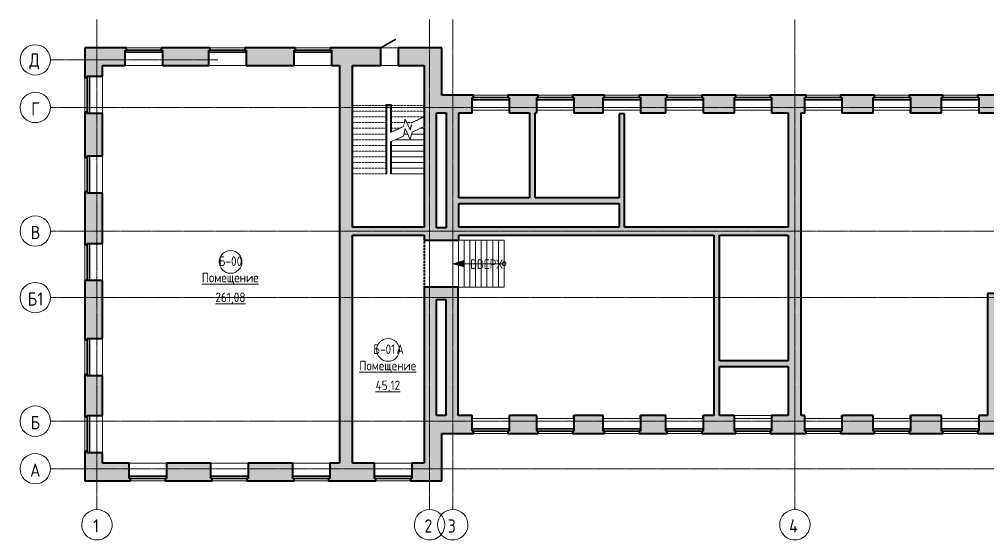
# Model space of a CAD drawing. Header units: millimetres. Extents: x -4092 to 455810, y -7500 to 28668.
# Drawn here: x 349704 to 400645, y -2998 to 24417 of the extents above; entities that cross this region are included whole.
import ezdxf

# ---------------------------------------------------------------- set-up
doc = ezdxf.new("R2010")
doc.units = ezdxf.units.MM
for name, pattern in [('ADSK_Линия сетки', [21, 12, -3, 3, -3]), ('ADSK_Сверху', [4.5, 3, -1.5]), ('ADSK_Штрих_ш3 п1_5', [4.5, 3, -1.5])]:
    doc.linetypes.add(name, pattern=pattern)
doc.layers.add('_Разделитель помещений_', color=4, linetype='ADSK_Штрих_ш3 п1_5', lineweight=40, true_color=0x00ffff)
for name, color, linetype, lineweight in [('Двери', 7, 'Continuous', 18), ('Каркас_Импост', 7, 'Continuous', 30), ('Лестницы', 7, 'Continuous', 18), ('Марки помещений', 7, 'Continuous', 18), ('Ограждение', 7, 'Continuous', 18), ('Окна', 7, 'Continuous', 18), ('Оси', 7, 'Continuous', 9), ('Панель', 7, 'Continuous', 30), ('Перекрытия', 7, 'Continuous', 18), ('Поручни', 7, 'Continuous', 18), ('Стены', 7, 'Continuous', 18), ('Стены разрез', 7, 'Continuous', 40), ('Стрелки вверх', 7, 'Continuous', 18), ('Траектории лестницы', 7, 'Continuous', 30)]:
    doc.layers.add(name, color=color, linetype=linetype, lineweight=lineweight)
doc.styles.add('GOST Common', font='GOST Common.ttf', dxfattribs={"width": 0.9, "height": 500})
doc.styles.add('GOST Common_1', font='GOST Common.ttf', dxfattribs={"width": 0.9, "height": 700})

# ---------------------------------------------------------------- blocks, each defined once
blk = doc.blocks.new('Ограждение - Ограждение-221491-00_Б_На лист')
at = {"layer": 'Ограждение', "linetype": 'ADSK_Сверху'}
for p, q in [((15816, 19938), (15816, 16287)), ((16116, 19938), (15816, 19938)), ((15821, 19933), (15821, 16287)), ((16111, 19933), (15821, 19933)), ((15846, 19908), (15846, 16287)), ((16086, 19908), (15846, 19908)), ((15861, 19893), (15861, 16287)), ((16071, 19893), (15861, 19893)), ((15866, 19888), (15866, 16287)), ((16066, 19888), (15866, 19888)), ((15876, 19878), (15876, 16287)), ((16056, 19878), (15876, 19878)), ((16056, 18468), (16056, 19878)), ((16066, 18468), (16066, 19888)), ((16071, 18470), (16071, 19893)), ((16086, 18477), (16086, 19908)), ((16111, 19887), (16111, 19933)), ((16111, 18489), (16111, 19887)), ((16116, 19887), (16116, 19938)), ((16116, 18491), (16116, 19887)), ((15866, 16287), (15816, 16287)), ((15861, 16287), (15821, 16287)), ((15876, 16287), (15846, 16287))]:
    blk.add_line(p, q, dxfattribs=at)
at = {"layer": 'Поручни'}
for p, q in [((16066, 17968), (16056, 17968)), ((16066, 17968), (16056, 17968)), ((16056, 16287), (16056, 17968)), ((16071, 17970), (16066, 17968)), ((16071, 17970), (16066, 17968)), ((16111, 17989), (16071, 17970)), ((16111, 17989), (16071, 17970)), ((16111, 17989), (16071, 17970)), ((16071, 16287), (16071, 17970)), ((16116, 17991), (16111, 17989)), ((16111, 16287), (16111, 17989)), ((16116, 16287), (16116, 17991)), ((16071, 16287), (16056, 16287)), ((16111, 16287), (16071, 16287)), ((16116, 16287), (16111, 16287))]:
    blk.add_line(p, q, dxfattribs=at)
blk = doc.blocks.new('ИРНИТУ-Окно-ГОСТ23166-99_4_2_Створки - 1920 x 3100-986434-00_Б_На лист')
at = {"layer": 'Каркас_Импост'}
for p, q in [((-1018.1, -225), (941.9, -225)), ((-1018.1, -345), (-1018.1, -225)), ((-1018.1, -225), (-983.1, -225)), ((-1018.1, -345), (941.9, -345)), ((-1018.1, -345), (-983.1, -345)), ((941.9, -225), (906.9, -225)), ((941.9, -345), (906.9, -345)), ((941.9, -345), (941.9, -225))]:
    blk.add_line(p, q, dxfattribs=at)
blk = doc.blocks.new('ИРНИТУ-Окно-ГОСТ23166-99_4_2_Створки - 1920 x 2350-675330-00_Б_На лист')
at = {"layer": 'Каркас_Импост'}
for p, q in [((-1018.1, 345), (941.9, 345)), ((-1018.1, 345), (-1018.1, 225)), ((-1018.1, 345), (-983.1, 345)), ((-1018.1, 225), (941.9, 225)), ((-1018.1, 225), (-983.1, 225)), ((941.9, 345), (906.9, 345)), ((941.9, 225), (906.9, 225)), ((941.9, 345), (941.9, 225))]:
    blk.add_line(p, q, dxfattribs=at)
blk = doc.blocks.new('ИРНИТУ-Окно-ГОСТ23166-99_4_2_Створки - 1920 x 3100-986312-00_Б_На лист')
at = {"layer": 'Каркас_Импост'}
for p, q in [((-1018.1, 345), (941.9, 345)), ((-1018.1, 345), (-1018.1, 225)), ((-1018.1, 345), (-983.1, 345)), ((-1018.1, 225), (941.9, 225)), ((-1018.1, 225), (-983.1, 225)), ((941.9, 345), (906.9, 345)), ((941.9, 225), (906.9, 225)), ((941.9, 345), (941.9, 225))]:
    blk.add_line(p, q, dxfattribs=at)
blk = doc.blocks.new('ИРНИТУ-Окно-ГОСТ23166-99_4_2_Створки - 1920 x 3100-986436-00_Б_На лист')
at = {"layer": 'Каркас_Импост'}
for p, q in [((-1008.1, -225), (931.9, -225)), ((-1008.1, -345), (-1008.1, -225)), ((-1008.1, -225), (-973.1, -225)), ((-1008.1, -345), (931.9, -345)), ((-1008.1, -345), (-973.1, -345)), ((931.9, -225), (896.9, -225)), ((931.9, -345), (916.9, -345)), ((931.9, -345), (931.9, -225))]:
    blk.add_line(p, q, dxfattribs=at)
blk = doc.blocks.new('ИРНИТУ-Окно-ГОСТ23166-99_4_2_Створки - 1920 x 2350-V1-00_Б_На лист')
at = {"layer": 'Каркас_Импост'}
for p, q in [((-1018.1, -225), (941.9, -225)), ((-1018.1, -345), (-1018.1, -225)), ((-1018.1, -225), (-983.1, -225)), ((-1018.1, -345), (941.9, -345)), ((-1018.1, -345), (-983.1, -345)), ((941.9, -225), (906.9, -225)), ((941.9, -345), (906.9, -345)), ((941.9, -345), (941.9, -225))]:
    blk.add_line(p, q, dxfattribs=at)
blk = doc.blocks.new('AC_Дверь_Однопольная_ДеревяннаяВнутренняя_ГОСТ6629-88 - 860х2080h-1195342-00_Б_На лист')
at = {"layer": 'Панель'}
blk.add_line((-450, 465), (329, 915), dxfattribs=at)
blk = doc.blocks.new('Ось сетки - D8-4846-00_Б_На лист')
at = {"layer": 'Оси', "lineweight": 18}
for start, end in [(360, 180), (180, 360)]:
    blk.add_arc((0, 0), 4, start, end, dxfattribs=at)
blk = doc.blocks.new('ADSK_Марка_Помещение - Номер Имя Площадь Площадь проемов-115235-00_Б_На лист')
at = {"layer": 'Марки помещений'}
blk.add_circle((0, 0), 3, dxfattribs=at)

msp = doc.modelspace()

# ---------------------------------------------------------------- hatches: boundary and pattern name
at = {"layer": 'Стены'}
h = msp.add_hatch(color=256, dxfattribs=at)
h.paths.add_polyline_path([(354075, 1075), (354075, 1615), (353265, 1615), (353265, 1685), (353145, 1685), (353145, 1075)], flags=0)
h.paths.add_polyline_path([(353265, 3505), (353265, 3575), (354075, 3575), (354075, 5675), (353265, 5675), (353265, 5745), (353145, 5745), (353145, 3505)], flags=0)
h.paths.add_polyline_path([(353145, 7565), (353265, 7565), (353265, 7635), (354075, 7635), (354075, 10690), (353145, 10690)], flags=0)
h.paths.add_polyline_path([(353265, 12560), (353265, 12630), (354075, 12630), (354075, 15275), (353265, 15275), (353265, 15345), (353145, 15345), (353145, 12560)], flags=0)
h.paths.add_polyline_path([(353145, 17165), (353265, 17165), (353265, 17235), (354075, 17235), (354075, 19475), (353265, 19475), (353265, 19545), (353145, 19545), (353145, 17477)], flags=0)
h.paths.add_polyline_path([(353145, 21365), (353265, 21365), (353265, 21435), (354075, 21435), (354075, 22925), (353145, 22925)], flags=0)
h = msp.add_hatch(color=256, dxfattribs=at)
h.paths.add_polyline_path([(371925, 21995), (371925, 22925), (369628, 22925), (369628, 21995), (371309, 21995)], flags=0)
h.paths.add_polyline_path([(368728, 21995), (368728, 22925), (366059, 22925), (366059, 22805), (366129, 22805), (366129, 21995), (367235, 21995)], flags=0)
h.paths.add_polyline_path([(364169, 21995), (364169, 22805), (364239, 22805), (364239, 22925), (361559, 22925), (361559, 22805), (361629, 22805), (361629, 21995)], flags=0)
h.paths.add_polyline_path([(359669, 21995), (359669, 22805), (359739, 22805), (359739, 22925), (357159, 22925), (357159, 22805), (357229, 22805), (357229, 21995), (358498, 21995)], flags=0)
h.paths.add_polyline_path([(355269, 21995), (355269, 22805), (355339, 22805), (355339, 22925), (354075, 22925), (354075, 21995)], flags=0)
for points in [[(367235, 1075), (367235, 21995), (366555, 21995), (366555, 1075)], [(371925, 19495), (371925, 21995), (370995, 21995), (370995, 19495), (371655, 19495)], [(371655, 13456), (371655, 19495), (370995, 19495), (370995, 18788), (371035, 18807), (371035, 18687), (370995, 18687), (370995, 13456), (371309, 13456)], [(372820, 13456), (372820, 19495), (372160, 19495), (372160, 13456)], [(376545, 15030), (376835, 15030), (376835, 19495), (376545, 19495), (376545, 17477)], [(381545, 13495), (381545, 19445), (381255, 19445), (381255, 13495)], [(390148, 3575), (390828, 3575), (390828, 19495), (390148, 19495), (390148, 6165)], [(381255, 14740), (381255, 15030), (372820, 15030), (372820, 14740), (377714, 14740)], [(370995, 13075), (370995, 13495), (367235, 13495), (367235, 13075)], [(372820, 12796), (372820, 13456), (370995, 13456), (370995, 12796), (371309, 12796)], [(390148, 13075), (390148, 13495), (372820, 13495), (372820, 13075), (386533, 13075)], [(386243, 3575), (386533, 3575), (386533, 13075), (386243, 13075), (386243, 11402)], [(372135, 9676), (372795, 9676), (372795, 10336), (370995, 10336), (370995, 9676), (371655, 9676)], [(408215, 9575), (408215, 9995), (400645, 9995), (400645, 9575), (404565, 9575)], [(371655, 3575), (371655, 9676), (370995, 9676), (370995, 3575), (371309, 3575)], [(372795, 3575), (372795, 9676), (372135, 9676), (372135, 3575)], [(401065, 3575), (401065, 9575), (400645, 9575), (400645, 3575)], [(390148, 6165), (390148, 6455), (386533, 6455), (386533, 6165)], [(371309, 145), (371925, 145), (371925, 2645), (370995, 2645), (370995, 145)]]:
    msp.add_hatch(color=256, dxfattribs=at).paths.add_polyline_path(points, flags=0)
h = msp.add_hatch(color=256, dxfattribs=at)
h.paths.add_polyline_path([(454035, 19495), (454035, 20425), (451185, 20425), (451185, 20305), (451255, 20305), (451255, 19495), (453375, 19495)], flags=0)
h.paths.add_polyline_path([(450215, 19495), (450215, 20305), (450285, 20305), (450285, 20425), (449485, 20425), (449485, 20305), (449555, 20305), (449555, 19495)], flags=0)
h.paths.add_polyline_path([(448515, 19495), (448515, 20305), (448585, 20305), (448585, 20425), (445140, 20425), (445140, 20305), (445210, 20305), (445210, 19495), (448175, 19495)], flags=0)
h.paths.add_polyline_path([(444170, 19495), (444170, 20305), (444240, 20305), (444240, 20425), (443440, 20425), (443440, 20305), (443510, 20305), (443510, 19495)], flags=0)
h.paths.add_polyline_path([(442470, 19495), (442470, 20305), (442540, 20305), (442540, 20425), (440310, 20425), (440310, 20305), (440380, 20305), (440380, 19495), (441770, 19495)], flags=0)
h.paths.add_polyline_path([(438420, 19495), (438420, 20305), (438490, 20305), (438490, 20425), (436810, 20425), (436810, 20305), (436880, 20305), (436880, 19495)], flags=0)
h.paths.add_polyline_path([(434865, 19495), (434920, 19495), (434920, 20305), (434990, 20305), (434990, 20425), (433110, 20425), (433110, 20305), (433180, 20305), (433180, 19495), (434185, 19495)], flags=0)
h.paths.add_polyline_path([(431220, 19495), (431220, 20305), (431290, 20305), (431290, 20425), (429410, 20425), (429410, 20305), (429480, 20305), (429480, 19495)], flags=0)
h.paths.add_polyline_path([(427520, 19495), (427520, 20305), (427590, 20305), (427590, 20425), (425710, 20425), (425710, 20305), (425780, 20305), (425780, 19495)], flags=0)
h.paths.add_polyline_path([(423820, 19495), (423820, 20305), (423890, 20305), (423890, 20425), (422110, 20425), (422110, 20305), (422180, 20305), (422180, 19495), (422553, 19495)], flags=0)
h.paths.add_polyline_path([(420220, 19495), (420220, 20305), (420290, 20305), (420290, 20425), (418790, 20425), (418790, 20305), (418860, 20305), (418860, 19495), (419670, 19495)], flags=0)
h.paths.add_polyline_path([(416147, 19495), (416900, 19495), (416900, 20305), (416970, 20305), (416970, 20425), (415610, 20425), (415610, 20305), (415680, 20305), (415680, 19495)], flags=0)
h.paths.add_polyline_path([(413720, 19495), (413720, 20305), (413790, 20305), (413790, 20425), (411910, 20425), (411910, 20305), (411980, 20305), (411980, 19495)], flags=0)
h.paths.add_polyline_path([(409742, 19495), (410020, 19495), (410020, 20305), (410090, 20305), (410090, 20425), (407410, 20425), (407410, 20305), (407480, 20305), (407480, 19495), (409255, 19495)], flags=0)
h.paths.add_polyline_path([(405520, 19495), (405520, 20305), (405590, 20305), (405590, 20425), (403710, 20425), (403710, 20305), (403780, 20305), (403780, 19495)], flags=0)
h.paths.add_polyline_path([(401820, 19495), (401820, 20305), (401890, 20305), (401890, 20425), (400110, 20425), (400110, 20305), (400180, 20305), (400180, 19495)], flags=0)
h.paths.add_polyline_path([(398220, 19495), (398220, 20305), (398290, 20305), (398290, 20425), (396510, 20425), (396510, 20305), (396580, 20305), (396580, 19495), (396931, 19495)], flags=0)
h.paths.add_polyline_path([(394620, 19495), (394620, 20305), (394690, 20305), (394690, 20425), (392910, 20425), (392910, 20305), (392980, 20305), (392980, 19495)], flags=0)
h.paths.add_polyline_path([(390525, 19495), (391020, 19495), (391020, 20305), (391090, 20305), (391090, 20425), (389210, 20425), (389210, 20305), (389280, 20305), (389280, 19495), (390148, 19495)], flags=0)
h.paths.add_polyline_path([(387320, 19495), (387320, 20305), (387390, 20305), (387390, 20425), (385610, 20425), (385610, 20305), (385680, 20305), (385680, 19495)], flags=0)
h.paths.add_polyline_path([(383720, 19495), (383720, 20305), (383790, 20305), (383790, 20425), (382310, 20425), (382310, 20305), (382380, 20305), (382380, 19495)], flags=0)
h.paths.add_polyline_path([(380420, 19495), (380420, 20305), (380490, 20305), (380490, 20425), (378810, 20425), (378810, 20305), (378880, 20305), (378880, 19495)], flags=0)
h.paths.add_polyline_path([(376920, 19495), (376920, 20305), (376990, 20305), (376990, 20425), (375410, 20425), (375410, 20305), (375480, 20305), (375480, 19495), (376835, 19495)], flags=0)
h.paths.add_polyline_path([(373520, 19495), (373520, 20305), (373590, 20305), (373590, 20425), (371925, 20425), (371925, 19495), (372820, 19495)], flags=0)
h = msp.add_hatch(color=256, dxfattribs=at)
h.paths.add_polyline_path([(451210, 2645), (453085, 2645), (453085, 3575), (451280, 3575), (451280, 2765), (451210, 2765)], flags=0)
h.paths.add_polyline_path([(449390, 2645), (449390, 2765), (449320, 2765), (449320, 3575), (447680, 3575), (447680, 2765), (447610, 2765), (447610, 2645), (448175, 2645)], flags=0)
h.paths.add_polyline_path([(445790, 2645), (445790, 2765), (445720, 2765), (445720, 3575), (444080, 3575), (444080, 2765), (444010, 2765), (444010, 2645)], flags=0)
h.paths.add_polyline_path([(442190, 2645), (442190, 2765), (442120, 2765), (442120, 3575), (440380, 3575), (440380, 2765), (440310, 2765), (440310, 2645), (441770, 2645)], flags=0)
h.paths.add_polyline_path([(438490, 2645), (438490, 2765), (438420, 2765), (438420, 3575), (436880, 3575), (436880, 2765), (436810, 2765), (436810, 2645)], flags=0)
h.paths.add_polyline_path([(434990, 2645), (434990, 2765), (434920, 2765), (434920, 3575), (433180, 3575), (433180, 2765), (433110, 2765), (433110, 2645)], flags=0)
h.paths.add_polyline_path([(431290, 2645), (431290, 2765), (431220, 2765), (431220, 3575), (429480, 3575), (429480, 2765), (429410, 2765), (429410, 2645)], flags=0)
h.paths.add_polyline_path([(427590, 2645), (427590, 2765), (427520, 2765), (427520, 3575), (425780, 3575), (425780, 2765), (425710, 2765), (425710, 2645)], flags=0)
h.paths.add_polyline_path([(422553, 2645), (423890, 2645), (423890, 2765), (423820, 2765), (423820, 3575), (422180, 3575), (422180, 2765), (422110, 2765), (422110, 2645)], flags=0)
h.paths.add_polyline_path([(420290, 2645), (420290, 2765), (420220, 2765), (420220, 3575), (418880, 3575), (418880, 2765), (418810, 2765), (418810, 2645)], flags=0)
h.paths.add_polyline_path([(416990, 2645), (416990, 2765), (416920, 2765), (416920, 3575), (414700, 3575), (414700, 2765), (414630, 2765), (414630, 2645), (416147, 2645)], flags=0)
h.paths.add_polyline_path([(413730, 2645), (413730, 2765), (413660, 2765), (413660, 3575), (413600, 3575), (413600, 2765), (413530, 2765), (413530, 2645)], flags=0)
h.paths.add_polyline_path([(411710, 2645), (411710, 2765), (411640, 2765), (411640, 3575), (411580, 3575), (411580, 2765), (411510, 2765), (411510, 2645)], flags=0)
h.paths.add_polyline_path([(409742, 2645), (410610, 2645), (410610, 2765), (410540, 2765), (410540, 3575), (407180, 3575), (407180, 2765), (407110, 2765), (407110, 2645)], flags=0)
h.paths.add_polyline_path([(403710, 2645), (405290, 2645), (405290, 2765), (405220, 2765), (405220, 3575), (403780, 3575), (403780, 2765), (403710, 2765)], flags=0)
h.paths.add_polyline_path([(401890, 2645), (401890, 2765), (401820, 2765), (401820, 3575), (400180, 3575), (400180, 2765), (400110, 2765), (400110, 2645)], flags=0)
h.paths.add_polyline_path([(398290, 2645), (398290, 2765), (398220, 2765), (398220, 3575), (396580, 3575), (396580, 2765), (396510, 2765), (396510, 2645), (396931, 2645)], flags=0)
h.paths.add_polyline_path([(394690, 2645), (394690, 2765), (394620, 2765), (394620, 3575), (392980, 3575), (392980, 2765), (392910, 2765), (392910, 2645)], flags=0)
h.paths.add_polyline_path([(390525, 2645), (391090, 2645), (391090, 2765), (391020, 2765), (391020, 3575), (389280, 3575), (389280, 2765), (389210, 2765), (389210, 2645)], flags=0)
h.paths.add_polyline_path([(385610, 2645), (387390, 2645), (387390, 2765), (387320, 2765), (387320, 3575), (385680, 3575), (385680, 2765), (385610, 2765)], flags=0)
h.paths.add_polyline_path([(383790, 2645), (383790, 2765), (383720, 2765), (383720, 3575), (382380, 3575), (382380, 2765), (382310, 2765), (382310, 2645)], flags=0)
h.paths.add_polyline_path([(380490, 2645), (380490, 2765), (380420, 2765), (380420, 3575), (378880, 3575), (378880, 2765), (378810, 2765), (378810, 2645)], flags=0)
h.paths.add_polyline_path([(376990, 2645), (376990, 2765), (376920, 2765), (376920, 3575), (375480, 3575), (375480, 2765), (375410, 2765), (375410, 2645)], flags=0)
h.paths.add_polyline_path([(371925, 2645), (373590, 2645), (373590, 2765), (373520, 2765), (373520, 3575), (370995, 3575), (370995, 2645), (371309, 2645)], flags=0)
h = msp.add_hatch(color=256, dxfattribs=at)
h.paths.add_polyline_path([(370995, 145), (370995, 1075), (370352, 1075), (370352, 265), (370282, 265), (370282, 145)], flags=0)
h.paths.add_polyline_path([(368462, 145), (368462, 265), (368392, 265), (368392, 1075), (366045, 1075), (366045, 265), (365975, 265), (365975, 145)], flags=0)
h.paths.add_polyline_path([(364155, 145), (364155, 265), (364085, 265), (364085, 1075), (361745, 1075), (361745, 265), (361675, 265), (361675, 145)], flags=0)
h.paths.add_polyline_path([(359855, 145), (359855, 265), (359785, 265), (359785, 1075), (357445, 1075), (357445, 265), (357375, 265), (357375, 145), (358498, 145)], flags=0)
h.paths.add_polyline_path([(355555, 145), (355555, 265), (355485, 265), (355485, 1075), (353145, 1075), (353145, 145)], flags=0)
at = {"layer": 'Стрелки вверх'}
msp.add_hatch(color=256, dxfattribs=at).paths.add_polyline_path([(373105, 11405), (373105, 11727), (372505, 11566)], flags=0)

# ---------------------------------------------------------------- linework, layer by layer
at = {"layer": '_Разделитель помещений_'}
msp.add_line((370995, 12796), (370995, 10336), dxfattribs=at)
at = {"layer": 'Лестницы', "linetype": 'ADSK_Сверху'}
for p, q in [((367235, 21990), (367235, 19887)), ((371035, 21990), (367235, 21990)), ((371035, 19887), (371035, 21990)), ((369035, 19887), (367235, 19887)), ((367235, 19887), (367235, 16287)), ((369035, 19887), (367235, 19887)), ((369035, 19887), (369235, 19887)), ((369035, 19887), (369035, 16287)), ((369235, 19887), (371035, 19887)), ((369235, 18468), (369235, 19887)), ((369235, 19887), (371035, 19887)), ((371035, 19307), (371035, 19887)), ((369035, 19587), (367235, 19587)), ((369035, 19587), (367235, 19587)), ((369235, 19587), (371035, 19587)), ((369235, 19587), (371035, 19587)), ((369035, 19287), (367235, 19287)), ((369035, 19287), (367235, 19287)), ((369035, 18987), (367235, 18987)), ((369035, 18987), (367235, 18987)), ((369235, 19287), (370993, 19287)), ((369235, 19287), (370993, 19287)), ((369235, 18987), (369959, 18987)), ((369235, 18987), (369959, 18987)), ((370003, 19171), (369909, 18782)), ((370267, 18604), (370003, 19171)), ((370089, 18987), (370360, 18987)), ((370089, 18987), (370360, 18987)), ((370362, 18993), (370267, 18604)), ((371035, 19307), (370362, 18993)), ((369035, 18687), (367235, 18687)), ((369035, 18687), (367235, 18687)), ((369035, 18387), (367235, 18387)), ((369035, 18387), (367235, 18387)), ((369909, 18782), (369235, 18468)), ((369235, 18687), (369706, 18687)), ((369235, 18687), (369706, 18687)), ((369934, 18387), (370135, 18387)), ((370228, 18687), (370287, 18687)), ((370228, 18687), (370287, 18687)), ((370336, 18387), (370995, 18387)), ((370778, 18687), (371035, 18687)), ((369035, 18087), (367235, 18087)), ((369035, 18087), (367235, 18087)), ((369492, 18087), (370995, 18087)), ((369035, 17787), (367235, 17787)), ((369035, 17787), (367235, 17787)), ((369035, 17487), (367235, 17487)), ((369035, 17487), (367235, 17487)), ((369286, 17787), (370995, 17787)), ((369286, 17487), (370995, 17487)), ((369035, 17187), (367235, 17187)), ((369035, 17187), (367235, 17187)), ((369035, 16887), (367235, 16887)), ((369035, 16887), (367235, 16887)), ((369286, 17187), (370995, 17187)), ((369286, 16887), (370995, 16887)), ((369035, 16587), (367235, 16587)), ((369035, 16587), (367235, 16587)), ((369286, 16587), (370995, 16587)), ((369035, 16287), (367235, 16287)), ((369286, 16287), (370995, 16287)), ((372805, 10336), (372805, 12796)), ((373105, 10336), (373105, 12796)), ((373405, 10336), (373405, 12796)), ((373705, 10336), (373705, 12796)), ((374005, 10336), (374005, 12796)), ((374305, 10336), (374305, 12796)), ((374605, 10336), (374605, 12796)), ((374905, 10336), (374905, 12796)), ((375205, 10336), (375205, 12796))]:
    msp.add_line(p, q, dxfattribs=at)
at = {"layer": 'Лестницы'}
for p, q in [((370003, 18671), (369909, 18282)), ((369934, 18387), (370135, 18387)), ((370267, 18104), (370003, 18671)), ((370362, 18493), (370267, 18104)), ((370336, 18387), (370995, 18387)), ((371035, 18807), (370362, 18493)), ((370778, 18687), (371035, 18687)), ((371035, 18687), (371035, 18807)), ((369909, 18282), (369235, 17968)), ((369492, 18087), (370995, 18087)), ((369286, 17787), (370995, 17787)), ((369286, 17487), (370995, 17487)), ((369286, 17187), (370995, 17187)), ((369286, 16887), (370995, 16887)), ((369286, 16587), (370995, 16587)), ((369286, 16287), (370995, 16287)), ((372505, 10336), (372505, 12796)), ((372805, 10336), (372805, 12796)), ((373105, 12796), (372820, 12796)), ((373405, 12796), (373105, 12796)), ((373105, 10336), (373105, 12796)), ((373705, 12796), (373405, 12796)), ((373405, 10336), (373405, 12796)), ((374005, 12796), (373705, 12796)), ((373705, 10336), (373705, 12796)), ((374305, 12796), (374005, 12796)), ((374005, 10336), (374005, 12796)), ((374605, 12796), (374305, 12796)), ((374305, 10336), (374305, 12796)), ((374905, 12796), (374605, 12796)), ((374605, 10336), (374605, 12796)), ((375205, 12796), (374905, 12796)), ((374905, 10336), (374905, 12796)), ((375205, 10336), (375205, 12796)), ((372805, 10336), (372795, 10336)), ((373105, 10336), (372805, 10336)), ((373405, 10336), (373105, 10336)), ((373705, 10336), (373405, 10336)), ((374005, 10336), (373705, 10336)), ((374305, 10336), (374005, 10336)), ((374605, 10336), (374305, 10336)), ((374905, 10336), (374605, 10336)), ((375205, 10336), (374905, 10336))]:
    msp.add_line(p, q, dxfattribs=at)
at = {"layer": 'Оси', "linetype": 'ADSK_Линия сетки'}
for p, q in [((353785, 24417), (353785, -1362)), ((371285, 24417), (371285, -1362)), ((372505, 24417), (372505, -1362)), ((390505, 24417), (390505, -1362)), ((360145, 22285), (351340, 22285)), ((351340, 19785), (454174, 19785)), ((351340, 13285), (454174, 13285)), ((351340, 9785), (454174, 9785)), ((351340, 3285), (454174, 3285)), ((351340, 785), (454174, 785))]:
    msp.add_line(p, q, dxfattribs=at)
at = {"layer": 'Перекрытия'}
msp.add_line((372505, 10336), (372505, 12796), dxfattribs=at)
at = {"layer": 'Стены'}
for p, q in [((355339, 22925), (357159, 22925)), ((359739, 22925), (361559, 22925)), ((364239, 22925), (366059, 22925)), ((368728, 22925), (369628, 22925)), ((357229, 21995), (355269, 21995)), ((361629, 21995), (359669, 21995)), ((366129, 21995), (364169, 21995)), ((369628, 21995), (368728, 21995)), ((354075, 21435), (354075, 19475)), ((353145, 19545), (353145, 21365)), ((373590, 20425), (375410, 20425)), ((376990, 20425), (378810, 20425)), ((380490, 20425), (382310, 20425)), ((383790, 20425), (385610, 20425)), ((387390, 20425), (389210, 20425)), ((391090, 20425), (392910, 20425)), ((394690, 20425), (396510, 20425)), ((398290, 20425), (400110, 20425)), ((373540, 19495), (373520, 19495)), ((373540, 19495), (373540, 19645)), ((373540, 19645), (375460, 19645)), ((375460, 19645), (375460, 19495)), ((375480, 19495), (375460, 19495)), ((376940, 19495), (376920, 19495)), ((376940, 19495), (376940, 19645)), ((376940, 19645), (378860, 19645)), ((378860, 19645), (378860, 19495)), ((378880, 19495), (378860, 19495)), ((380440, 19495), (380420, 19495)), ((380440, 19495), (380440, 19645)), ((380440, 19645), (382360, 19645)), ((382360, 19645), (382360, 19495)), ((382380, 19495), (382360, 19495)), ((383740, 19495), (383720, 19495)), ((383740, 19495), (383740, 19645)), ((383740, 19645), (385660, 19645)), ((385660, 19645), (385660, 19495)), ((385680, 19495), (385660, 19495)), ((387340, 19495), (387320, 19495)), ((387340, 19645), (387340, 19495)), ((389260, 19645), (387340, 19645)), ((389260, 19495), (389260, 19645)), ((389280, 19495), (389260, 19495)), ((391040, 19495), (391020, 19495)), ((391040, 19495), (391040, 19645)), ((391040, 19645), (392960, 19645)), ((392960, 19645), (392960, 19495)), ((392980, 19495), (392960, 19495)), ((394640, 19495), (394620, 19495)), ((394640, 19495), (394640, 19645)), ((394640, 19645), (396560, 19645)), ((396560, 19645), (396560, 19495)), ((396580, 19495), (396560, 19495)), ((398240, 19495), (398220, 19495)), ((398240, 19495), (398240, 19645)), ((398240, 19645), (400160, 19645)), ((400160, 19645), (400160, 19495)), ((400180, 19495), (400160, 19495)), ((353145, 15345), (353145, 17165)), ((354075, 17235), (354075, 15275)), ((353145, 10690), (353145, 12560)), ((354075, 12630), (354075, 10690)), ((353145, 5745), (353145, 7565)), ((354075, 7635), (354075, 5675)), ((354075, 3575), (354075, 1615)), ((373520, 3575), (373540, 3575)), ((373540, 3425), (373540, 3575)), ((375460, 3575), (375480, 3575)), ((375460, 3575), (375460, 3425)), ((376920, 3575), (376928, 3575)), ((376928, 3425), (376928, 3575)), ((378848, 3575), (378880, 3575)), ((378848, 3575), (378848, 3425)), ((380420, 3575), (380428, 3575)), ((380428, 3425), (380428, 3575)), ((382348, 3575), (382380, 3575)), ((382348, 3575), (382348, 3425)), ((383720, 3575), (383728, 3575)), ((383728, 3425), (383728, 3575)), ((385648, 3575), (385680, 3575)), ((385648, 3575), (385648, 3425)), ((387320, 3575), (389280, 3575)), ((387340, 3425), (387340, 3575)), ((389260, 3575), (389260, 3425)), ((391020, 3575), (391028, 3575)), ((391028, 3425), (391028, 3575)), ((392948, 3575), (392980, 3575)), ((392948, 3575), (392948, 3425)), ((394620, 3575), (394640, 3575)), ((394640, 3425), (394640, 3575)), ((396560, 3575), (396580, 3575)), ((396560, 3575), (396560, 3425)), ((398220, 3575), (398240, 3575)), ((398240, 3425), (398240, 3575)), ((400160, 3575), (400180, 3575)), ((400160, 3575), (400160, 3425)), ((353145, 1685), (353145, 3505)), ((375460, 3425), (373540, 3425)), ((378848, 3425), (376928, 3425)), ((382348, 3425), (380428, 3425)), ((385648, 3425), (383728, 3425)), ((389260, 3425), (387340, 3425)), ((392948, 3425), (391028, 3425)), ((396560, 3425), (394640, 3425)), ((400160, 3425), (398240, 3425)), ((375410, 2645), (373590, 2645)), ((378810, 2645), (376990, 2645)), ((382310, 2645), (380490, 2645)), ((385610, 2645), (383790, 2645)), ((389210, 2645), (387390, 2645)), ((392910, 2645), (391090, 2645)), ((396510, 2645), (394690, 2645)), ((400110, 2645), (398290, 2645)), ((355485, 1075), (357445, 1075)), ((359785, 1075), (361745, 1075)), ((364085, 1075), (366045, 1075)), ((368392, 1075), (370352, 1075)), ((357375, 145), (355555, 145)), ((361675, 145), (359855, 145)), ((365975, 145), (364155, 145)), ((370282, 145), (368462, 145))]:
    msp.add_line(p, q, dxfattribs=at)
at = {"layer": 'Стены разрез'}
for p, q in [((353145, 22925), (353145, 21365)), ((355339, 22925), (353145, 22925)), ((355339, 22805), (355339, 22925)), ((359739, 22925), (357159, 22925)), ((357159, 22925), (357159, 22805)), ((359739, 22805), (359739, 22925)), ((364239, 22925), (361559, 22925)), ((361559, 22925), (361559, 22805)), ((364239, 22805), (364239, 22925)), ((368728, 22925), (366059, 22925)), ((366059, 22925), (366059, 22805)), ((368728, 21995), (368728, 22925)), ((371925, 22925), (369628, 22925)), ((369628, 22925), (369628, 21995)), ((371925, 20425), (371925, 22925)), ((355269, 21995), (355269, 22805)), ((355269, 22805), (355339, 22805)), ((357159, 22805), (357229, 22805)), ((357229, 22805), (357229, 21995)), ((359669, 21995), (359669, 22805)), ((359669, 22805), (359739, 22805)), ((361559, 22805), (361629, 22805)), ((361629, 22805), (361629, 21995)), ((364169, 21995), (364169, 22805)), ((364169, 22805), (364239, 22805)), ((366059, 22805), (366129, 22805)), ((366129, 22805), (366129, 21995)), ((354075, 21435), (354075, 21995)), ((354075, 21995), (355269, 21995)), ((357229, 21995), (359669, 21995)), ((361629, 21995), (364169, 21995)), ((366129, 21995), (366555, 21995)), ((366555, 21995), (366555, 1075)), ((367235, 21995), (368728, 21995)), ((367235, 13495), (367235, 21995)), ((369628, 21995), (370995, 21995)), ((370995, 21995), (370995, 18788)), ((353265, 21365), (353265, 21435)), ((353265, 21435), (354075, 21435)), ((353145, 21365), (353265, 21365)), ((373590, 20425), (371925, 20425)), ((373590, 20305), (373590, 20425)), ((376990, 20425), (375410, 20425)), ((375410, 20425), (375410, 20305)), ((376990, 20305), (376990, 20425)), ((380490, 20425), (378810, 20425)), ((378810, 20425), (378810, 20305)), ((380490, 20305), (380490, 20425)), ((383790, 20425), (382310, 20425)), ((382310, 20425), (382310, 20305)), ((383790, 20305), (383790, 20425)), ((387390, 20425), (385610, 20425)), ((385610, 20425), (385610, 20305)), ((387390, 20305), (387390, 20425)), ((391090, 20425), (389210, 20425)), ((389210, 20425), (389210, 20305)), ((391090, 20305), (391090, 20425)), ((394690, 20425), (392910, 20425)), ((392910, 20425), (392910, 20305)), ((394690, 20305), (394690, 20425)), ((398290, 20425), (396510, 20425)), ((396510, 20425), (396510, 20305)), ((398290, 20305), (398290, 20425)), ((401890, 20425), (400110, 20425)), ((400110, 20425), (400110, 20305)), ((373520, 19495), (373520, 20305)), ((373520, 20305), (373590, 20305)), ((375410, 20305), (375480, 20305)), ((375480, 20305), (375480, 19495)), ((376920, 19495), (376920, 20305)), ((376920, 20305), (376990, 20305)), ((378810, 20305), (378880, 20305)), ((378880, 20305), (378880, 19495)), ((380420, 19495), (380420, 20305)), ((380420, 20305), (380490, 20305)), ((382310, 20305), (382380, 20305)), ((382380, 20305), (382380, 19495)), ((383720, 19495), (383720, 20305)), ((383720, 20305), (383790, 20305)), ((385610, 20305), (385680, 20305)), ((385680, 20305), (385680, 19495)), ((387320, 19495), (387320, 20305)), ((387320, 20305), (387390, 20305)), ((389210, 20305), (389280, 20305)), ((389280, 20305), (389280, 19495)), ((391020, 19495), (391020, 20305)), ((391020, 20305), (391090, 20305)), ((392910, 20305), (392980, 20305)), ((392980, 20305), (392980, 19495)), ((394620, 19495), (394620, 20305)), ((394620, 20305), (394690, 20305)), ((396510, 20305), (396580, 20305)), ((396580, 20305), (396580, 19495)), ((398220, 19495), (398220, 20305)), ((398220, 20305), (398290, 20305)), ((400110, 20305), (400180, 20305)), ((400180, 20305), (400180, 19495)), ((353265, 19545), (353145, 19545)), ((353145, 19545), (353145, 17165)), ((353265, 19475), (353265, 19545)), ((354075, 19475), (353265, 19475)), ((354075, 17235), (354075, 19475)), ((371655, 19495), (372160, 19495)), ((371655, 13456), (371655, 19495)), ((372160, 19495), (372160, 13456)), ((372820, 19495), (373520, 19495)), ((372820, 15030), (372820, 19495)), ((375480, 19495), (376545, 19495)), ((376545, 19495), (376545, 15030)), ((376835, 19495), (376920, 19495)), ((376835, 15030), (376835, 19495)), ((378880, 19495), (380420, 19495)), ((381255, 19445), (381255, 15030)), ((381545, 19445), (381255, 19445)), ((381545, 13495), (381545, 19445)), ((382380, 19495), (383720, 19495)), ((385680, 19495), (387320, 19495)), ((389280, 19495), (390148, 19495)), ((390148, 19495), (390148, 13495)), ((390828, 19495), (391020, 19495)), ((390828, 3575), (390828, 19495)), ((392980, 19495), (394620, 19495)), ((396580, 19495), (398220, 19495)), ((400180, 19495), (401820, 19495)), ((370995, 18687), (370995, 13495)), ((353145, 17165), (353265, 17165)), ((353265, 17165), (353265, 17235)), ((353265, 17235), (354075, 17235)), ((353265, 15345), (353145, 15345)), ((353145, 15345), (353145, 12560)), ((353265, 15275), (353265, 15345)), ((354075, 15275), (353265, 15275)), ((354075, 12630), (354075, 15275)), ((376545, 15030), (372820, 15030)), ((381255, 15030), (376835, 15030)), ((372820, 13495), (372820, 14740)), ((372820, 14740), (381255, 14740)), ((381255, 14740), (381255, 13495)), ((370995, 13495), (367235, 13495)), ((372160, 13456), (371655, 13456)), ((381255, 13495), (372820, 13495)), ((390148, 13495), (381545, 13495)), ((367235, 1075), (367235, 13075)), ((367235, 13075), (370995, 13075)), ((370995, 13075), (370995, 12796)), ((370995, 12796), (372820, 12796)), ((372820, 12796), (372820, 13075)), ((372820, 13075), (386243, 13075)), ((386243, 13075), (386243, 3575)), ((386533, 13075), (390148, 13075)), ((386533, 6455), (386533, 13075)), ((390148, 13075), (390148, 6455)), ((353145, 12560), (353265, 12560)), ((353265, 12560), (353265, 12630)), ((353265, 12630), (354075, 12630)), ((354075, 10690), (353145, 10690)), ((353145, 10690), (353145, 7565)), ((354075, 7635), (354075, 10690)), ((370995, 10336), (370995, 1075)), ((372795, 10336), (370995, 10336)), ((372795, 3575), (372795, 10336)), ((408215, 9995), (400645, 9995)), ((400645, 9995), (400645, 3575)), ((371655, 3575), (371655, 9676)), ((371655, 9676), (372135, 9676)), ((372135, 9676), (372135, 3575)), ((353145, 7565), (353265, 7565)), ((353265, 7565), (353265, 7635)), ((353265, 7635), (354075, 7635)), ((390148, 6455), (386533, 6455)), ((386533, 3575), (386533, 6165)), ((386533, 6165), (390148, 6165)), ((390148, 6165), (390148, 3575)), ((353265, 5745), (353145, 5745)), ((353145, 5745), (353145, 3505)), ((353265, 5675), (353265, 5745)), ((354075, 5675), (353265, 5675)), ((354075, 3575), (354075, 5675)), ((353265, 3505), (353265, 3575)), ((353265, 3575), (354075, 3575)), ((372135, 3575), (371655, 3575)), ((373520, 3575), (372795, 3575)), ((373520, 2765), (373520, 3575)), ((376920, 3575), (375480, 3575)), ((375480, 3575), (375480, 2765)), ((376920, 2765), (376920, 3575)), ((380420, 3575), (378880, 3575)), ((378880, 3575), (378880, 2765)), ((380420, 2765), (380420, 3575)), ((383720, 3575), (382380, 3575)), ((382380, 3575), (382380, 2765)), ((383720, 2765), (383720, 3575)), ((386243, 3575), (385680, 3575)), ((385680, 3575), (385680, 2765)), ((387320, 3575), (386533, 3575)), ((387320, 2765), (387320, 3575)), ((390148, 3575), (389280, 3575)), ((389280, 3575), (389280, 2765)), ((391020, 3575), (390828, 3575)), ((391020, 2765), (391020, 3575)), ((394620, 3575), (392980, 3575)), ((392980, 3575), (392980, 2765)), ((394620, 2765), (394620, 3575)), ((398220, 3575), (396580, 3575)), ((396580, 3575), (396580, 2765)), ((398220, 2765), (398220, 3575)), ((400645, 3575), (400180, 3575)), ((400180, 3575), (400180, 2765)), ((353145, 3505), (353265, 3505)), ((371925, 2645), (373590, 2645)), ((371925, 145), (371925, 2645)), ((373590, 2765), (373520, 2765)), ((373590, 2645), (373590, 2765)), ((375480, 2765), (375410, 2765)), ((375410, 2765), (375410, 2645)), ((375410, 2645), (376990, 2645)), ((376990, 2765), (376920, 2765)), ((376990, 2645), (376990, 2765)), ((378880, 2765), (378810, 2765)), ((378810, 2765), (378810, 2645)), ((378810, 2645), (380490, 2645)), ((380490, 2765), (380420, 2765)), ((380490, 2645), (380490, 2765)), ((382380, 2765), (382310, 2765)), ((382310, 2765), (382310, 2645)), ((382310, 2645), (383790, 2645)), ((383790, 2765), (383720, 2765)), ((383790, 2645), (383790, 2765)), ((385680, 2765), (385610, 2765)), ((385610, 2765), (385610, 2645)), ((385610, 2645), (387390, 2645)), ((387390, 2765), (387320, 2765)), ((387390, 2645), (387390, 2765)), ((389280, 2765), (389210, 2765)), ((389210, 2765), (389210, 2645)), ((389210, 2645), (391090, 2645)), ((391090, 2765), (391020, 2765)), ((391090, 2645), (391090, 2765)), ((392980, 2765), (392910, 2765)), ((392910, 2765), (392910, 2645)), ((392910, 2645), (394690, 2645)), ((394690, 2765), (394620, 2765)), ((394690, 2645), (394690, 2765)), ((396580, 2765), (396510, 2765)), ((396510, 2765), (396510, 2645)), ((396510, 2645), (398290, 2645)), ((398290, 2765), (398220, 2765)), ((398290, 2645), (398290, 2765)), ((400180, 2765), (400110, 2765)), ((400110, 2765), (400110, 2645)), ((400110, 2645), (401890, 2645)), ((353145, 1685), (353145, 145)), ((353265, 1685), (353145, 1685)), ((353265, 1615), (353265, 1685)), ((354075, 1615), (353265, 1615)), ((354075, 1075), (354075, 1615)), ((355485, 1075), (354075, 1075)), ((355485, 265), (355485, 1075)), ((359785, 1075), (357445, 1075)), ((357445, 1075), (357445, 265)), ((359785, 265), (359785, 1075)), ((364085, 1075), (361745, 1075)), ((361745, 1075), (361745, 265)), ((364085, 265), (364085, 1075)), ((366555, 1075), (366045, 1075)), ((366045, 1075), (366045, 265)), ((368392, 1075), (367235, 1075)), ((368392, 265), (368392, 1075)), ((370995, 1075), (370352, 1075)), ((370352, 1075), (370352, 265)), ((353145, 145), (355555, 145)), ((355555, 265), (355485, 265)), ((355555, 145), (355555, 265)), ((357445, 265), (357375, 265)), ((357375, 265), (357375, 145)), ((357375, 145), (359855, 145)), ((359855, 265), (359785, 265)), ((359855, 145), (359855, 265)), ((361745, 265), (361675, 265)), ((361675, 265), (361675, 145)), ((361675, 145), (364155, 145)), ((364155, 265), (364085, 265)), ((364155, 145), (364155, 265)), ((366045, 265), (365975, 265)), ((365975, 265), (365975, 145)), ((365975, 145), (368462, 145)), ((368462, 265), (368392, 265)), ((368462, 145), (368462, 265)), ((370352, 265), (370282, 265)), ((370282, 265), (370282, 145)), ((370282, 145), (371925, 145))]:
    msp.add_line(p, q, dxfattribs=at)
at = {"layer": 'Стрелки вверх'}
for p, q in [((373105, 11727), (372505, 11566)), ((373105, 11405), (373105, 11727)), ((372805, 11566), (372505, 11566)), ((372505, 11566), (373105, 11405)), ((373105, 11566), (372805, 11566)), ((373405, 11566), (373105, 11566)), ((373705, 11566), (373405, 11566)), ((374005, 11566), (373705, 11566)), ((374305, 11566), (374005, 11566)), ((374605, 11566), (374305, 11566)), ((374905, 11566), (374605, 11566)), ((375205, 11566), (374905, 11566))]:
    msp.add_line(p, q, dxfattribs=at)
msp.add_circle((375205, 11566), 100, dxfattribs=at)

# ---------------------------------------------------------------- block references
at = {"layer": 'Двери'}
msp.add_blockref('AC_Дверь_Однопольная_ДеревяннаяВнутренняя_ГОСТ6629-88 - 860х2080h-1195342-00_Б_На лист', (369178, 22460), dxfattribs=at)
at = {"layer": 'Марки помещений', "xscale": 199.9999999999999, "yscale": 199.9999999999999, "zscale": 199.9999999999999}
for p in [(360816, 11663), (369103, 7034)]:
    msp.add_blockref('ADSK_Марка_Помещение - Номер Имя Площадь Площадь проемов-115235-00_Б_На лист', p, dxfattribs=at)
at = {"layer": 'Ограждение'}
msp.add_blockref('Ограждение - Ограждение-221491-00_Б_На лист', (353169, 0), dxfattribs=at)
at = {"layer": 'Окна'}
for p in [(356287, 22460), (360687, 22460), (365187, 22460)]:
    msp.add_blockref('ИРНИТУ-Окно-ГОСТ23166-99_4_2_Створки - 1920 x 3100-986312-00_Б_На лист', p, dxfattribs=at)
for name, p, rotation in [('ИРНИТУ-Окно-ГОСТ23166-99_4_2_Створки - 1920 x 3100-986434-00_Б_На лист', (353610, 20417), 269.9999999999999), ('ИРНИТУ-Окно-ГОСТ23166-99_4_2_Створки - 1920 x 2350-V1-00_Б_На лист', (374462, 19960), 180), ('ИРНИТУ-Окно-ГОСТ23166-99_4_2_Створки - 1920 x 2350-V1-00_Б_На лист', (377862, 19960), 180), ('ИРНИТУ-Окно-ГОСТ23166-99_4_2_Створки - 1920 x 2350-V1-00_Б_На лист', (381362, 19960), 180), ('ИРНИТУ-Окно-ГОСТ23166-99_4_2_Створки - 1920 x 2350-V1-00_Б_На лист', (384662, 19960), 180), ('ИРНИТУ-Окно-ГОСТ23166-99_4_2_Створки - 1920 x 2350-V1-00_Б_На лист', (388262, 19960), 180), ('ИРНИТУ-Окно-ГОСТ23166-99_4_2_Створки - 1920 x 2350-V1-00_Б_На лист', (391962, 19960), 180), ('ИРНИТУ-Окно-ГОСТ23166-99_4_2_Створки - 1920 x 2350-V1-00_Б_На лист', (395562, 19960), 180), ('ИРНИТУ-Окно-ГОСТ23166-99_4_2_Створки - 1920 x 2350-V1-00_Б_На лист', (399162, 19960), 180), ('ИРНИТУ-Окно-ГОСТ23166-99_4_2_Створки - 1920 x 3100-986434-00_Б_На лист', (353610, 16217), 269.9999999999999), ('ИРНИТУ-Окно-ГОСТ23166-99_4_2_Створки - 1920 x 3100-986436-00_Б_На лист', (353610, 11622), 269.9999999999999), ('ИРНИТУ-Окно-ГОСТ23166-99_4_2_Створки - 1920 x 3100-986434-00_Б_На лист', (353610, 6617), 269.9999999999999), ('ИРНИТУ-Окно-ГОСТ23166-99_4_2_Створки - 1920 x 3100-986434-00_Б_На лист', (353610, 2557), 269.9999999999999), ('ИРНИТУ-Окно-ГОСТ23166-99_4_2_Створки - 1920 x 2350-675330-00_Б_На лист', (374462, 3110), 180), ('ИРНИТУ-Окно-ГОСТ23166-99_4_2_Створки - 1920 x 2350-675330-00_Б_На лист', (377862, 3110), 180), ('ИРНИТУ-Окно-ГОСТ23166-99_4_2_Створки - 1920 x 2350-675330-00_Б_На лист', (381362, 3110), 180), ('ИРНИТУ-Окно-ГОСТ23166-99_4_2_Створки - 1920 x 2350-675330-00_Б_На лист', (384662, 3110), 180), ('ИРНИТУ-Окно-ГОСТ23166-99_4_2_Створки - 1920 x 2350-675330-00_Б_На лист', (388262, 3110), 180), ('ИРНИТУ-Окно-ГОСТ23166-99_4_2_Створки - 1920 x 2350-675330-00_Б_На лист', (391962, 3110), 180), ('ИРНИТУ-Окно-ГОСТ23166-99_4_2_Створки - 1920 x 2350-675330-00_Б_На лист', (395562, 3110), 180), ('ИРНИТУ-Окно-ГОСТ23166-99_4_2_Створки - 1920 x 2350-675330-00_Б_На лист', (399162, 3110), 180), ('ИРНИТУ-Окно-ГОСТ23166-99_4_2_Створки - 1920 x 3100-986312-00_Б_На лист', (356427, 610), 180), ('ИРНИТУ-Окно-ГОСТ23166-99_4_2_Створки - 1920 x 3100-986312-00_Б_На лист', (360727, 610), 180), ('ИРНИТУ-Окно-ГОСТ23166-99_4_2_Створки - 1920 x 3100-986312-00_Б_На лист', (365027, 610), 180), ('ИРНИТУ-Окно-ГОСТ23166-99_4_2_Створки - 1920 x 3100-986312-00_Б_На лист', (369334, 610), 180)]:
    msp.add_blockref(name, p, dxfattribs=dict(at, rotation=rotation))
at = {"layer": 'Оси', "lineweight": 18, "xscale": 199.9999999999999, "yscale": 199.9999999999999, "zscale": 199.9999999999999}
for p, rotation in [((350540, 22285), 89.9999999999998), ((350540, 19785), 269.9999999999994), ((350540, 13285), 269.9999999999994), ((350540, 9785), 269.9999999999994), ((350540, 3285), 269.9999999999994), ((350540, 785), 269.9999999999994), ((353785, -2162), 180), ((371285, -2162), 180), ((372505, -2162), 180), ((390505, -2162), 180)]:
    msp.add_blockref('Ось сетки - D8-4846-00_Б_На лист', p, dxfattribs=dict(at, rotation=rotation))

# ---------------------------------------------------------------- texts
at = {"layer": 'Марки помещений', "lineweight": 9, "char_height": 500, "attachment_point": 1, "style": 'GOST Common'}
for s, insert, width in [('\\fGOST Common|b0|i0|c204|p34|;\\W.9;Б', (360189, 11950), 432.91), ('-00', (360546, 11950), 1168.86), ('\\LПомещение', (359302, 11087), 3751.9), ('\\L261,08', (360016, 10050), 2020.25), ('\\fGOST Common|b0|i0|c204|p34|;\\W.9;Б', (368321, 7321), 432.91), ('-01', (368678, 7321), 1053.42), ('\\fGOST Common|b0|i0|c204|p34|;\\W.9;А', (369547, 7321), 490.63), ('\\LПомещение', (367588, 6458), 3751.9), ('\\L45,12', (368446, 5421), 1673.92)]:
    msp.add_mtext(s, dxfattribs=dict(at, insert=insert, width=width))
at = {"layer": 'Оси', "char_height": 700, "attachment_point": 1, "style": 'GOST Common_1'}
for s, insert, width in [('\\fGOST Common|b0|i0|c204|p34|;\\W.9;Д', (350226, 22632), 692.66), ('\\fGOST Common|b0|i0|c204|p34|;\\W.9;Г', (350329, 20058), 548.35), ('\\fGOST Common|b0|i0|c204|p34|;\\W.9;В', (350300, 13558), 620.51), ('\\fGOST Common|b0|i0|c204|p34|;\\W.9;Б', (350145, 10058), 620.51), ('\\fGOST Common|b0|i0|c204|p34|;\\W.9;1', (350657, 10058), 375.19), ('\\fGOST Common|b0|i0|c204|p34|;\\W.9;Б', (350300, 3558), 620.51), ('\\fGOST Common|b0|i0|c204|p34|;\\W.9;А', (350270, 1058), 692.66), ('\\fGOST Common|b0|i0|c204|p34|;\\W.9;1', (353587, -1875), 375.19), ('\\fGOST Common|b0|i0|c204|p34|;\\W.9;2', (371016, -1875), 548.35), ('\\fGOST Common|b0|i0|c204|p34|;\\W.9;3', (372243, -1875), 533.92), ('\\fGOST Common|b0|i0|c204|p34|;\\W.9;4', (390207, -1875), 620.51)]:
    msp.add_mtext(s, dxfattribs=dict(at, insert=insert, width=width))
at = {"layer": 'Траектории лестницы', "lineweight": 9, "insert": (373415, 11793), "char_height": 500, "width": 2147.8, "attachment_point": 1, "line_spacing_factor": 1.022761, "style": 'GOST Common'}
msp.add_mtext('ВВЕРХ', dxfattribs=at)

doc.saveas('drawing.dxf')
